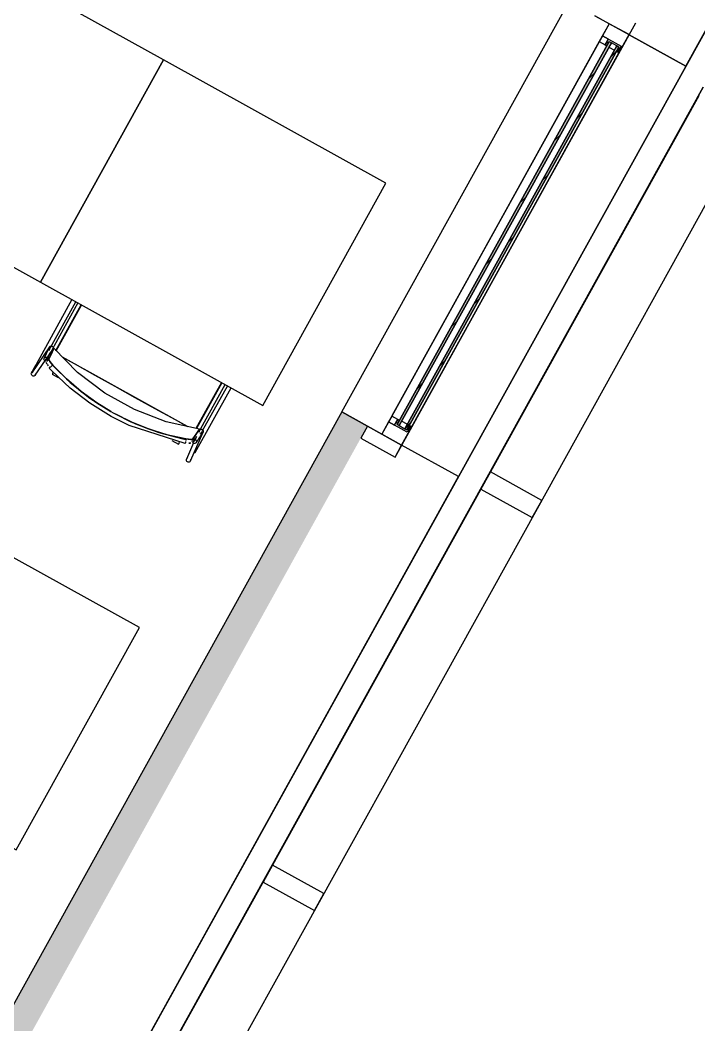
# Model space of a CAD drawing. Header units: metres. Extents: x 2.5 to 42.6, y 0.9 to 31.9.
# Drawn here: x 29.596 to 30.279, y 10.162 to 11.174 of the extents above; entities that cross this region are included whole.
import ezdxf

# ---------------------------------------------------------------- set-up
doc = ezdxf.new("R2010")
doc.units = ezdxf.units.M
for name, color, linetype in [('ARREDI', 9, 'Continuous'), ('INFISSI_VETRATE', 4, 'Continuous'), ('PARETI_STRUTTURE', 7, 'Continuous'), ('PILASTRI_SETTI', 8, 'Continuous')]:
    doc.layers.add(name, color=color, linetype=linetype)

msp = doc.modelspace()

# ---------------------------------------------------------------- linework, layer by layer
at = {"layer": 'ARREDI'}
for points in [[(29.5162, 11.2577), (29.3922, 11.0339), (29.616, 10.9098), (29.7401, 11.1336)], [(30.1822, 11.158), (30.201, 11.1476), (30.1976, 11.1414), (30.1987, 11.1407), (30.2089, 11.1591), (30.1889, 11.1701)], [(30.1822, 11.158), (30.1789, 11.152), (30.1849, 11.1487), (30.1882, 11.1546)], [(30.1866, 11.1477), (30.1882, 11.1506), (30.1865, 11.1515), (30.1849, 11.1487)], [(30.1941, 11.1433), (30.1966, 11.1478), (30.1911, 11.1508), (30.1886, 11.1463)], [(30.1996, 11.1451), (30.1982, 11.1458), (30.1963, 11.1424), (30.1977, 11.1416)], [(29.7401, 11.1336), (29.616, 10.9098), (29.8399, 10.7857), (29.9639, 11.0096)], [(30.2837, 11.1063), (30.0642, 10.7103)], [(29.9666, 10.769), (29.9599, 10.7569), (29.9798, 10.7458), (29.99, 10.7641), (29.9888, 10.7648), (29.9854, 10.7586)], [(29.9666, 10.769), (29.9726, 10.7657), (29.9759, 10.7716), (29.9699, 10.775)], [(29.9776, 10.7707), (29.9759, 10.7716), (29.9744, 10.7687), (29.9761, 10.7678)], [(29.9854, 10.7667), (29.9798, 10.7698), (29.9774, 10.7653), (29.9829, 10.7622)], [(29.9868, 10.7611), (29.9887, 10.7645), (29.9873, 10.7653), (29.9854, 10.7619)], [(30.0642, 10.7103), (29.8446, 10.3143), (29.845, 10.3141), (30.0645, 10.7101)], [(29.4919, 10.686), (29.3679, 10.4621), (29.5917, 10.338), (29.7158, 10.5619)], [(29.8447, 10.3143), (29.6251, 9.9183), (29.6255, 9.9181), (29.845, 10.3141)]]:
    msp.add_lwpolyline(points, close=True, dxfattribs=at)
for points in [[(30.2792, 11.0975), (30.0693, 10.7187)], [(29.6315, 10.841), (29.657, 10.8871)], [(29.6257, 10.8415), (29.6251, 10.842), (29.6247, 10.8426), (29.6246, 10.8434), (29.6248, 10.8441), (29.625, 10.8446), (29.625, 10.8446), (29.6251, 10.8448), (29.6257, 10.8452), (29.6264, 10.8455)], [(29.7696, 10.752), (29.7729, 10.7569), (29.7762, 10.7618), (29.7428, 10.7693), (29.7108, 10.7815), (29.6808, 10.7981), (29.6535, 10.8188), (29.6294, 10.8432), (29.627, 10.8378), (29.6246, 10.8324), (29.6247, 10.8315), (29.6255, 10.83), (29.6268, 10.8281), (29.6284, 10.8262)], [(29.6254, 10.8382), (29.6258, 10.8391)], [(29.6264, 10.8455), (29.6272, 10.8454), (29.6279, 10.8452), (29.6284, 10.8447), (29.6288, 10.844), (29.6289, 10.8433), (29.6288, 10.8425)], [(29.6277, 10.8417), (29.6294, 10.8431)], [(29.6117, 10.827), (29.6117, 10.827), (29.6117, 10.827), (29.612, 10.8268), (29.6124, 10.8266)], [(29.6213, 10.8302), (29.6206, 10.8304), (29.62, 10.8309), (29.6197, 10.8315), (29.6195, 10.8323), (29.6195, 10.8323), (29.6197, 10.833), (29.6197, 10.8331), (29.6201, 10.8336), (29.6206, 10.8341), (29.6213, 10.8343)], [(29.6213, 10.8343), (29.6221, 10.8343), (29.6228, 10.834), (29.6234, 10.8335), (29.6237, 10.8329), (29.6239, 10.8322), (29.6239, 10.8322), (29.6237, 10.8315), (29.6237, 10.8313), (29.6233, 10.8308), (29.6228, 10.8304), (29.6221, 10.8301)], [(29.6217, 10.829), (29.6225, 10.8276)], [(29.6225, 10.8275), (29.6218, 10.829)], [(29.6223, 10.8313), (29.6241, 10.8353), (29.6247, 10.8368)], [(29.6284, 10.8262), (29.6267, 10.8282), (29.6255, 10.83), (29.6247, 10.8315), (29.6246, 10.8324)], [(29.6382, 10.8343), (29.6507, 10.8274), (29.6708, 10.8162), (29.691, 10.805), (29.7112, 10.7938), (29.7314, 10.7826), (29.7516, 10.7715), (29.7641, 10.7645)], [(29.7641, 10.7645), (29.6382, 10.8343)], [(29.6093, 10.8152), (29.6086, 10.8152), (29.6079, 10.8155), (29.6073, 10.816), (29.6069, 10.8167), (29.6068, 10.8174), (29.607, 10.8181), (29.6072, 10.8186), (29.6072, 10.8186), (29.6073, 10.8188), (29.6079, 10.8192), (29.6086, 10.8195)], [(29.6111, 10.8173), (29.611, 10.8166), (29.6108, 10.8161), (29.6108, 10.8161), (29.6106, 10.8159), (29.61, 10.8155), (29.6093, 10.8152)], [(29.6124, 10.8266), (29.613, 10.8263)], [(29.6238, 10.8256), (29.6231, 10.8268)], [(29.6231, 10.8267), (29.6238, 10.8257)], [(29.6254, 10.8238), (29.6247, 10.8246)], [(29.6248, 10.8233), (29.625, 10.8235), (29.6254, 10.8238), (29.6259, 10.8242), (29.6264, 10.8247), (29.627, 10.8252)], [(29.6248, 10.8233), (29.6248, 10.8232)], [(29.627, 10.8252), (29.6274, 10.8257), (29.6278, 10.826), (29.628, 10.8261)], [(29.6289, 10.8192), (29.6285, 10.8186), (29.6282, 10.818), (29.628, 10.8176), (29.6278, 10.8174)], [(29.687, 10.7796), (29.6727, 10.7883), (29.6569, 10.7997), (29.6421, 10.8124), (29.6284, 10.8262)], [(29.6285, 10.8261), (29.6422, 10.8123), (29.657, 10.7997), (29.6727, 10.7883), (29.6869, 10.7796)], [(29.7988, 10.8085), (29.7733, 10.7625)], [(29.7065, 10.7695), (29.6918, 10.7769)], [(29.6919, 10.7769), (29.7064, 10.7696)], [(29.707, 10.7693), (29.7248, 10.7621), (29.7433, 10.7563), (29.7623, 10.752)], [(29.7624, 10.7519), (29.7434, 10.7562), (29.7248, 10.7621), (29.707, 10.7693)], [(29.7762, 10.7618), (29.7758, 10.7588), (29.7762, 10.7618)], [(29.776, 10.7609), (29.7766, 10.7614), (29.7773, 10.7617), (29.778, 10.7618), (29.7788, 10.7616), (29.7794, 10.7611), (29.7798, 10.7605)], [(29.7798, 10.7605), (29.7799, 10.7597), (29.7798, 10.759), (29.7798, 10.7588), (29.7798, 10.7588), (29.7795, 10.7583), (29.779, 10.7578), (29.7783, 10.7575), (29.7775, 10.7575), (29.7768, 10.7577)], [(29.7552, 10.7468), (29.7553, 10.747), (29.7556, 10.7474), (29.7559, 10.748), (29.7562, 10.7486)], [(29.7622, 10.7495), (29.7621, 10.7487), (29.762, 10.7481), (29.7619, 10.7476), (29.7618, 10.7473), (29.7618, 10.7473), (29.7618, 10.7473), (29.7619, 10.7475)], [(29.7626, 10.7515), (29.7625, 10.7513), (29.7624, 10.7508), (29.7623, 10.7502)], [(29.7624, 10.7519), (29.7648, 10.7516), (29.7671, 10.7515), (29.7688, 10.7516), (29.7696, 10.752)], [(29.7697, 10.752), (29.7689, 10.7516), (29.7672, 10.7515), (29.765, 10.7516), (29.7624, 10.7519)], [(29.7675, 10.7477), (29.7666, 10.7476), (29.7654, 10.7477)], [(29.7654, 10.7477), (29.7667, 10.7476)], [(29.7689, 10.7494), (29.769, 10.7501), (29.7692, 10.7506), (29.7693, 10.7508), (29.7698, 10.7513), (29.7699, 10.7513), (29.7705, 10.7515), (29.7713, 10.7516), (29.772, 10.7513), (29.7726, 10.7509), (29.773, 10.7503)], [(29.7732, 10.7543), (29.7724, 10.7531), (29.7691, 10.7481)], [(29.773, 10.7502), (29.7732, 10.7495), (29.7731, 10.7488), (29.7729, 10.7483), (29.7728, 10.7481), (29.7723, 10.7477), (29.7722, 10.7476), (29.7716, 10.7474), (29.7708, 10.7473), (29.7701, 10.7476), (29.7695, 10.748)], [(29.7706, 10.7389), (29.7712, 10.7386)], [(29.7712, 10.7386), (29.7716, 10.7383), (29.7719, 10.7382)], [(29.7719, 10.7382), (29.7719, 10.7382)], [(29.7632, 10.7299), (29.763, 10.7307), (29.7631, 10.7314), (29.7632, 10.7316), (29.7632, 10.7316), (29.7635, 10.7321), (29.764, 10.7326)], [(29.7672, 10.7316), (29.7674, 10.7309), (29.7673, 10.7301), (29.7672, 10.7299), (29.7672, 10.7299), (29.7669, 10.7295), (29.7664, 10.729), (29.7657, 10.7287), (29.7649, 10.7286), (29.7642, 10.7289), (29.7636, 10.7293), (29.7632, 10.7299)], [(29.8447, 10.3143), (30.0642, 10.7103)], [(29.6251, 9.9182), (29.8447, 10.3143)]]:
    msp.add_lwpolyline(points, dxfattribs=at)
at = {"layer": 'INFISSI_VETRATE'}
for points in [[(30.1905, 11.1368), (30.1965, 11.1428)], [(30.1682, 11.1145), (30.1743, 11.1206)], [(30.1558, 11.0743), (30.1619, 11.0804)], [(30.1336, 11.0521), (30.1397, 11.0581)], [(30.1212, 11.0118), (30.1273, 11.0179)], [(30.099, 10.9896), (30.1051, 10.9957)], [(30.0866, 10.9494), (30.0927, 10.9554)], [(30.0644, 10.9272), (30.0704, 10.9332)], [(30.052, 10.8869), (30.058, 10.893)], [(30.0298, 10.8647), (30.0358, 10.8707)], [(30.0174, 10.8244), (30.0234, 10.8305)], [(29.9951, 10.8022), (30.0012, 10.8083)], [(29.9829, 10.7622), (29.9888, 10.768)]]:
    msp.add_lwpolyline(points, dxfattribs=at)
at = {"layer": 'PARETI_STRUTTURE'}
for points in [[(31.8026, 13.8996), (30.037, 10.7141)], [(31.6813, 13.628), (31.6521, 13.628), (29.559, 9.8517), (29.3906, 9.945)], [(30.2661, 11.1274), (30.2089, 11.159), (30.2661, 11.1274), (30.476, 11.5062), (30.4189, 11.5379)], [(29.9196, 10.7792), (29.9454, 10.7649), (29.9196, 10.7792), (30.1486, 11.1925)], [(30.0944, 10.9524), (30.2156, 11.1711)], [(30.1889, 11.1701), (30.1745, 11.1781), (30.2089, 11.1591)], [(30.1889, 11.1701), (30.1789, 11.152)], [(30.1789, 11.152), (29.9699, 10.775)], [(30.1788, 11.1518), (29.97, 10.7752)], [(30.189, 11.152), (29.9753, 10.7664), (29.9774, 10.7653), (30.1911, 11.1508)], [(30.1987, 11.1407), (29.99, 10.7641)], [(29.99, 10.7641), (30.1987, 11.1407)], [(30.0693, 10.7187), (30.2792, 11.0976)], [(30.3357, 11.0775), (30.1162, 10.6815)], [(29.9732, 10.7337), (30.0944, 10.9524)], [(29.6478, 10.8922), (29.6117, 10.827)], [(29.6245, 10.8411), (29.6516, 10.8901)], [(29.6537, 10.8889), (29.6278, 10.8421)], [(29.6319, 10.8406), (29.6575, 10.8868)], [(29.625, 10.8446), (29.6072, 10.8186)], [(29.6108, 10.8161), (29.6286, 10.8421)], [(29.6197, 10.8331), (29.6248, 10.8438)], [(29.6287, 10.8419), (29.6286, 10.8418), (29.6286, 10.8417), (29.6285, 10.8415), (29.6284, 10.8414), (29.6284, 10.8413), (29.6283, 10.8412), (29.6283, 10.8411), (29.6282, 10.841), (29.6282, 10.8408), (29.6281, 10.8407), (29.6281, 10.8406), (29.628, 10.8405), (29.6279, 10.8404), (29.6279, 10.8402), (29.6278, 10.8401), (29.6278, 10.84), (29.6277, 10.8399), (29.6277, 10.8398), (29.6276, 10.8397), (29.6275, 10.8395), (29.6275, 10.8394), (29.6274, 10.8393), (29.6274, 10.8392), (29.6273, 10.8391), (29.6273, 10.8389), (29.6272, 10.8388), (29.6272, 10.8387), (29.6271, 10.8386), (29.627, 10.8385), (29.627, 10.8383), (29.6269, 10.8382), (29.6269, 10.8381), (29.6268, 10.838), (29.6268, 10.8379), (29.6267, 10.8378), (29.6267, 10.8376), (29.6266, 10.8375), (29.6265, 10.8374), (29.6265, 10.8373), (29.6264, 10.8372), (29.6264, 10.837), (29.6263, 10.8369), (29.6263, 10.8368), (29.6262, 10.8367), (29.6261, 10.8366), (29.6261, 10.8364), (29.626, 10.8363), (29.626, 10.8362), (29.6259, 10.8361), (29.6259, 10.836), (29.6258, 10.8358), (29.6258, 10.8357), (29.6257, 10.8356), (29.6256, 10.8355), (29.6256, 10.8354), (29.6255, 10.8353), (29.6255, 10.8351), (29.6254, 10.835), (29.6254, 10.8349), (29.6253, 10.8348), (29.6253, 10.8347), (29.6252, 10.8346), (29.6251, 10.8344), (29.6251, 10.8343), (29.625, 10.8342), (29.625, 10.8341), (29.6249, 10.834), (29.6249, 10.8338), (29.6248, 10.8337), (29.6248, 10.8336), (29.6247, 10.8335), (29.6246, 10.8334), (29.6246, 10.8333), (29.6245, 10.8331), (29.6245, 10.833), (29.6244, 10.8329), (29.6244, 10.8328), (29.6243, 10.8327), (29.6242, 10.8325), (29.6242, 10.8324), (29.6241, 10.8323), (29.6241, 10.8322), (29.624, 10.8321), (29.624, 10.8319), (29.6239, 10.8318), (29.6239, 10.8317), (29.6238, 10.8316), (29.6237, 10.8315), (29.6237, 10.8313), (29.6237, 10.8313)], [(29.607, 10.8184), (29.6076, 10.8196), (29.6084, 10.821), (29.6099, 10.8238), (29.6117, 10.827)], [(29.624, 10.8353), (29.6231, 10.8336)], [(29.6873, 10.7744), (29.6658, 10.7878), (29.6458, 10.8032), (29.6274, 10.8205), (29.6248, 10.8232)], [(29.6278, 10.8173), (29.634, 10.8139)], [(29.628, 10.8261), (29.646, 10.8087), (29.6657, 10.7931), (29.6869, 10.7796), (29.6894, 10.7782)], [(29.7983, 10.8087), (29.7727, 10.7626)], [(29.7759, 10.7593), (29.8021, 10.8066)], [(29.7719, 10.7382), (29.8081, 10.8034)], [(29.8043, 10.8054), (29.7787, 10.7593)], [(29.9196, 10.7792), (29.4499, 9.9319), (29.4758, 9.9175)], [(29.6894, 10.7782), (29.7119, 10.7672), (29.7354, 10.7584), (29.7596, 10.7521), (29.7626, 10.7515)], [(29.7618, 10.7473), (29.7053, 10.7653), (29.6873, 10.7744)], [(29.9699, 10.775), (29.9599, 10.7569)], [(29.7672, 10.7299), (29.7798, 10.7588)], [(29.7692, 10.7506), (29.7756, 10.7605)], [(29.7798, 10.7588), (29.7792, 10.7581), (29.7791, 10.758), (29.7791, 10.7579), (29.779, 10.7578), (29.7789, 10.7577), (29.7789, 10.7576), (29.7788, 10.7575), (29.7787, 10.7574), (29.7786, 10.7573), (29.7786, 10.7572), (29.7785, 10.7571), (29.7784, 10.7569), (29.7784, 10.7568), (29.7783, 10.7567), (29.7782, 10.7566), (29.7781, 10.7565), (29.7781, 10.7564), (29.778, 10.7563), (29.7779, 10.7562), (29.7779, 10.7561), (29.7778, 10.7559), (29.7777, 10.7558), (29.7777, 10.7557), (29.7776, 10.7556), (29.7775, 10.7555), (29.7774, 10.7554), (29.7774, 10.7553), (29.7773, 10.7552), (29.7772, 10.7551), (29.7772, 10.755), (29.7771, 10.7548), (29.777, 10.7547), (29.7769, 10.7546), (29.7769, 10.7545), (29.7768, 10.7544), (29.7767, 10.7543), (29.7767, 10.7542), (29.7766, 10.7541), (29.7765, 10.754), (29.7764, 10.7538), (29.7764, 10.7537), (29.7763, 10.7536), (29.7762, 10.7535), (29.7762, 10.7534), (29.7761, 10.7533), (29.776, 10.7532), (29.7759, 10.7531), (29.7759, 10.753), (29.7758, 10.7529), (29.7757, 10.7527), (29.7757, 10.7526), (29.7756, 10.7525), (29.7755, 10.7524), (29.7755, 10.7523), (29.7754, 10.7522), (29.7753, 10.7521), (29.7752, 10.752), (29.7752, 10.7519), (29.7751, 10.7517), (29.775, 10.7516), (29.775, 10.7515), (29.7749, 10.7514), (29.7748, 10.7513), (29.7747, 10.7512), (29.7747, 10.7511), (29.7746, 10.751), (29.7745, 10.7509), (29.7745, 10.7508), (29.7744, 10.7506), (29.7743, 10.7505), (29.7743, 10.7504), (29.7742, 10.7503), (29.7741, 10.7502), (29.774, 10.7501), (29.774, 10.75), (29.7739, 10.7499), (29.7738, 10.7498), (29.7738, 10.7496), (29.7737, 10.7495), (29.7736, 10.7494), (29.7735, 10.7493), (29.7735, 10.7492), (29.7734, 10.7491), (29.7733, 10.749), (29.7733, 10.7489), (29.7732, 10.7488), (29.7731, 10.7487), (29.773, 10.7486), (29.773, 10.7484), (29.7729, 10.7483), (29.7729, 10.7483)], [(29.7758, 10.7605), (29.7754, 10.7595)], [(29.7786, 10.7591), (29.7772, 10.7565)], [(29.7485, 10.7504), (29.7552, 10.7467)], [(29.7703, 10.7479), (29.7632, 10.7316)], [(29.7728, 10.7537), (29.771, 10.7494)], [(29.7715, 10.7514), (29.772, 10.7523)], [(29.5093, 9.8969), (29.5665, 9.8652), (30.037, 10.7141), (29.9798, 10.7458)], [(30.037, 10.7141), (29.9798, 10.7458)], [(29.8498, 10.3227), (30.0597, 10.7015)], [(30.1162, 10.6815), (29.8967, 10.2855)], [(29.6255, 9.9181), (29.8402, 10.3055)], [(29.8967, 10.2855), (29.6771, 9.8894)]]:
    msp.add_lwpolyline(points, dxfattribs=at)
for points in [[(29.9798, 10.7458), (30.2089, 11.159), (30.1889, 11.1701), (29.9599, 10.7569)], [(30.189, 11.152), (30.1911, 11.1508), (29.9774, 10.7653), (29.9753, 10.7664)], [(29.9829, 10.7622), (30.1966, 11.1478), (30.1986, 11.1466), (29.9849, 10.7611)], [(29.9849, 10.7611), (30.1986, 11.1466), (30.1966, 11.1478), (29.9829, 10.7622)], [(29.9732, 10.7337), (29.9798, 10.7458), (29.9454, 10.7649), (29.9387, 10.7528)], [(29.9454, 10.7649), (29.9599, 10.7569)], [(30.0693, 10.7187), (30.0597, 10.7015), (30.1114, 10.6729), (30.1209, 10.6901)], [(29.8498, 10.3227), (29.8402, 10.3055), (29.8919, 10.2769), (29.9014, 10.2941)]]:
    msp.add_lwpolyline(points, close=True, dxfattribs=at)
at = {"layer": 'PILASTRI_SETTI'}
for points in [[(29.9774, 10.7653), (30.191, 11.1508), (29.9759, 10.7661), (30.1889, 11.1519)], [(29.9849, 10.7611), (30.1986, 11.1466), (29.9829, 10.7622), (30.1965, 11.1476)], [(29.4758, 9.9175), (29.9454, 10.7649), (29.4499, 9.9319), (29.9196, 10.7792)]]:
    msp.add_solid(points, dxfattribs=at)

doc.saveas('drawing.dxf')
